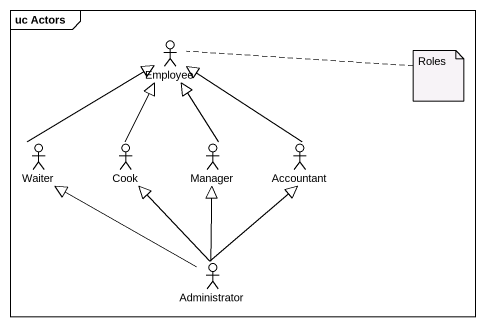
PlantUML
@startuml
mainframe uc Actors
actor Employee
actor Waiter
actor Cook
actor Manager
actor Accountant
actor Administrator
Waiter -up-|> Employee
Cook -up-|> Employee
Manager -up-|> Employee
Accountant -up-|> Employee
Administrator -up-|> Waiter
Administrator -up-|> Cook
Administrator -up-|> Manager
Administrator -up-|> Accountant
note right of Employee : Roles
@enduml
